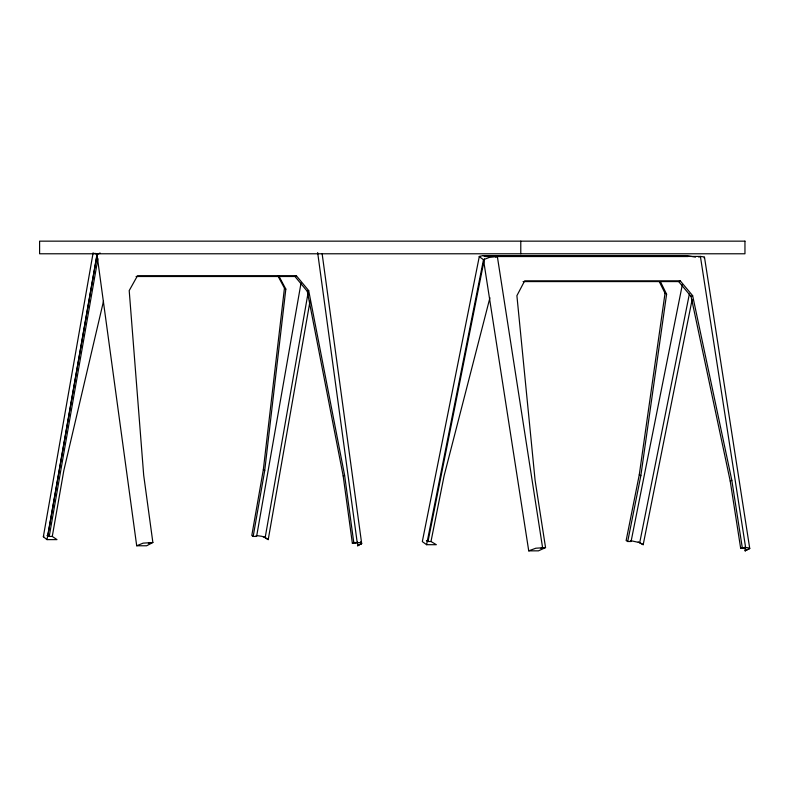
<?xml version="1.0" encoding="UTF-8"?>
<svg xmlns="http://www.w3.org/2000/svg" width="792" height="792" viewBox="0 0 792 792"><rect width="100%" height="100%" fill="white"/><g stroke="black" fill="none" stroke-linecap="round" stroke-linejoin="round"><path stroke-width="1.19" d="M301.019 283.1L256.608 536.432L253.173 536.432L251.797 535.511L263.34 469.646L284.447 288.159L277.804 275.705M253.173 536.432L264.716 470.577L285.823 289.09L278.626 275.596M428.423 540.589L426.442 540.589L428.007 541.51L430.987 541.51L436.342 544.698L426.591 544.698L483.496 259.697L489.703 257.242L497.336 256.43L700.395 256.43L704.147 256.905L704.029 257.845M704.494 257.242L749.727 548.401L744.945 550.846L749.628 548.678M682.397 284.407L631.066 541.51L627.7 541.51L626.135 540.589L639.283 474.725L665.033 293.238L659.389 281.823M627.7 541.51L640.847 475.655L666.597 294.169L660.439 281.714M46.976 535.521L49.223 536.432L52.272 536.432L56.974 539.619L47.015 539.619L43.342 536.778L93.139 252.747M47.015 539.619L96.98 254.618L100.089 252.985M47.857 535.511L97.178 254.153M49.223 536.432L97.911 258.737M52.272 536.432L63.815 470.577L103.524 301.108M310.068 300.901L268.221 539.619L265.181 537.56L308.098 292.753M43.342 536.778L43.857 536.105M426.591 544.698L422.314 541.609L479.328 256.39L483.338 255.578L686.397 255.578L695.505 257.103M428.007 541.51L484.417 258.935M430.987 541.51L444.134 475.655L489.931 297.752M692.099 299.713L643.193 544.698L639.728 542.639L689.367 294.02M322.116 253.579L361.667 543.51L357.509 545.767L361.627 543.599M294.97 276.497L296.376 275.764L308.692 290.605L344.589 475.22L353.767 542.5L352.361 543.243L343.183 475.962L307.296 291.337L294.97 276.497L136.075 276.497M307.296 291.337L308.692 290.605M94.951 253.242L96.98 254.618L136.699 545.767L143.124 543.144L152.866 542.5L143.689 475.22L129.205 290.605L137.481 275.764L296.376 275.764M149.827 542.5L148.421 543.243L151.46 543.243M152.866 542.5L146.659 545.767L136.699 545.767M343.183 475.962L344.589 475.22M495.743 257.162L497.336 256.43L542.569 547.579L540.976 548.321L543.956 548.321M698.801 257.162L700.395 256.43L745.628 547.579L744.034 548.321L740.668 548.321L730.214 481.041L691.05 296.416L678.665 281.576L523.076 281.576M678.665 281.576L680.259 280.843L692.644 295.683L731.818 480.298L742.272 547.579L740.668 548.321M691.05 296.416L692.644 295.683M479.209 256.608L483.496 259.697L528.729 550.846L535.818 548.222L545.549 547.579L535.095 480.298L516.899 295.683L524.68 280.843L680.259 280.843M545.549 547.579L538.481 550.846L528.729 550.846M730.214 481.041L731.818 480.298M268.221 539.619L263.795 536.887M353.767 542.5L359.608 542.629L361.667 543.51M352.361 543.243L355.796 543.243L357.202 542.5L317.651 252.569M643.193 544.698L638.213 541.976M742.272 547.579L747.955 547.708L749.727 548.401M630.412 540.599L639.728 542.639M256.163 535.521L261.904 536.313L265.181 537.56M686.397 255.578L687.961 256.509L484.902 256.509L483.338 255.578M665.033 293.238L666.597 294.169M639.283 474.725L640.847 475.655M284.447 288.159L285.823 289.09M263.34 469.646L264.716 470.577M744.757 547.193L745.331 550.846M360.677 541.688L361.013 544.134M357.4 542.094L357.905 545.767M520.78 241.154L520.78 253.777M744.955 241.154L39.6 241.154L39.6 253.777L744.955 253.777L744.955 241.154"/></g></svg>
